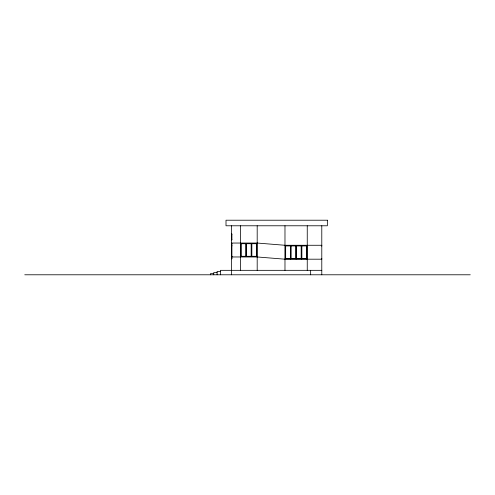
<?xml version="1.0" encoding="UTF-8"?>
<svg xmlns="http://www.w3.org/2000/svg" width="495" height="495" viewBox="0 0 495 495"><rect width="100%" height="100%" fill="white"/><g stroke="black" fill="none" stroke-linecap="round" stroke-linejoin="round"><path stroke-width="0.74" d="M240.483 256.967L241.158 256.299L245.823 256.299L246.163 256.633L246.504 256.299L251.169 256.299L251.51 256.633L251.85 256.299L256.515 256.299L257.19 256.967L284.978 259.194L321.787 259.194L321.453 258.86L321.787 258.86M321.787 245.607L321.453 245.607L321.787 245.273L284.978 245.273L257.19 243.045L256.515 243.713L251.85 243.713L251.51 243.379L251.169 243.713L246.504 243.713L246.163 243.379L245.823 243.713L241.158 243.713L240.483 243.045M284.978 259.194L285.658 258.526L290.373 258.526L290.714 258.86L291.06 258.526L295.775 258.526L296.115 258.86L296.462 258.526L301.177 258.526L301.517 258.86L301.863 258.526L306.578 258.526L307.253 259.194M307.253 245.273L306.578 245.941L301.863 245.941L301.517 245.607L301.177 245.941L296.462 245.941L296.115 245.607L295.775 245.941L291.06 245.941L290.714 245.607L290.373 245.941L285.658 245.941L284.978 245.273M231.573 233.912L231.908 233.912L231.908 239.927L231.573 239.927M231.573 234.246L231.908 234.246M231.573 239.592L231.908 239.592M231.573 243.045L257.19 243.045M231.573 243.379L231.908 243.379L231.908 258.86L231.573 258.86M231.573 243.713L231.908 243.713M231.573 245.607L231.908 245.607M231.573 245.941L231.908 245.941M321.453 245.941L321.787 245.941M231.573 256.299L231.908 256.299M231.573 256.633L231.908 256.633M231.573 256.967L257.19 256.967M231.573 258.526L231.908 258.526M321.453 258.526L321.787 258.526M321.787 270.332L220.436 270.332L220.436 274.787M220.436 271.446L217.095 271.446L217.095 274.787M217.095 272.559L213.753 272.559L213.753 274.787M213.753 273.673L210.412 273.673L210.412 274.787M24.75 274.787L470.25 274.787M321.787 225.782L321.787 274.787M310.65 270.332L310.65 274.787M307.253 225.782L307.253 270.332M306.578 245.941L306.578 258.526M301.863 245.941L301.863 258.526M301.517 245.607L301.517 258.86M301.177 245.941L301.177 258.526M296.462 245.941L296.462 258.526M296.115 245.607L296.115 258.86M295.775 245.941L295.775 258.526M291.06 245.941L291.06 258.526M290.714 245.607L290.714 258.86M290.373 245.941L290.373 258.526M285.658 245.941L285.658 258.526M284.978 225.782L284.978 270.332M257.19 225.782L257.19 270.332M256.515 243.713L256.515 256.299M251.85 243.713L251.85 256.299M251.51 243.379L251.51 256.633M251.169 243.713L251.169 256.299M246.504 243.713L246.504 256.299M246.163 243.379L246.163 256.633M245.823 243.713L245.823 256.299M241.158 243.713L241.158 256.299M240.483 225.782L240.483 270.332M231.573 225.782L231.573 274.787M327.356 220.213L226.005 220.213L226.005 225.782L327.356 225.782L327.356 220.213M256.856 243.379L240.817 243.379L240.817 256.633L256.856 256.633L256.856 243.379M306.919 245.607L285.312 245.607L285.312 258.86L306.919 258.86L306.919 245.607"/></g></svg>
